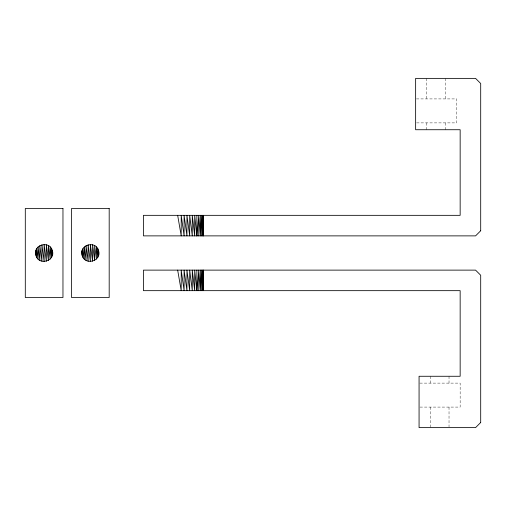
<?xml version="1.0" encoding="UTF-8"?>
<svg xmlns="http://www.w3.org/2000/svg" width="506" height="506" viewBox="0 0 506 506"><rect width="100%" height="100%" fill="white"/><g stroke="black" fill="none" stroke-linecap="round" stroke-linejoin="round"><path stroke-width="0.38" stroke-dasharray="2.53 1.9" d="M416.432 98.917L456.735 98.917L456.735 122.888L416.432 122.888M419.86 383.112L460.156 383.112L460.156 407.083L419.86 407.083M449.024 376.268L449.024 383.112M449.024 407.083L449.024 426.836M445.603 78.373L445.603 98.917M445.603 122.888L445.603 129.732M430.195 376.268L430.195 383.112M430.195 407.083L430.195 427.627M426.773 78.373L426.773 98.917M426.773 122.888L426.773 129.732"/><path stroke-width="0.76" d="M177.669 215.335L181.211 235.878L181.211 215.335L184.102 235.878L184.102 215.335L186.942 235.878L186.942 215.335L189.687 235.878L189.687 215.335L192.28 235.878L192.28 215.335L194.69 235.878L194.69 215.335L196.866 235.878L198.776 215.335L198.776 235.878L200.382 215.335L200.382 235.878L201.666 215.335L201.666 235.878L202.596 215.335L202.596 235.878L203.159 215.335L203.159 235.878L203.349 215.335L203.349 235.878M177.669 270.122L181.211 290.665L181.211 270.122L184.102 290.665L184.102 270.122L186.942 290.665L186.942 270.122L189.687 290.665L189.687 270.122L192.28 290.665L192.28 270.122L194.69 290.665L194.69 270.122L196.866 290.665L198.776 270.122L198.776 290.665L200.382 270.122L200.382 290.665L201.666 270.122L201.666 290.665L202.596 270.122L202.596 290.665L203.159 270.122L203.159 290.665L203.349 270.122L203.349 290.665M98.626 250.786C96.184 240.053 78.841 244.702 82.086 255.214C84.534 265.947 101.87 261.298 98.626 250.786L98.626 255.214L97.772 248.718L97.772 257.282L96.412 246.947L96.412 259.053L94.635 245.587L94.635 260.413L92.573 244.733L92.573 261.267L90.359 244.442L90.359 261.558L88.139 244.733L88.139 261.267L86.077 245.587L86.077 260.413L84.306 246.947L84.306 259.053L82.946 248.718L82.946 257.282L82.086 250.786L82.086 255.214M52.403 250.786C49.955 240.053 32.618 244.702 35.863 255.214C38.311 265.947 55.647 261.298 52.403 250.786L52.403 255.214L51.549 248.718L51.549 257.282L50.183 246.947L50.183 259.053L48.412 245.587L48.412 260.413L46.35 244.733L46.35 261.267L44.13 244.442L44.13 261.558L41.916 244.733L41.916 261.267L39.854 245.587L39.854 260.413L38.076 246.947L38.076 259.053L36.717 248.718L36.717 257.282L35.863 250.786L35.863 255.214M196.866 215.335L196.866 235.878M196.866 270.122L196.866 290.665M480.7 230.742L475.564 235.878L143.432 235.878L143.432 215.335L460.156 215.335L460.156 129.732L415.641 129.732L415.641 78.373L475.564 78.373L480.7 83.509L480.7 230.742M480.7 422.491L475.564 427.627L419.069 427.627L419.069 376.268L460.156 376.268L460.156 290.665L143.432 290.665L143.432 270.122L475.564 270.122L480.7 275.258L480.7 422.491M62.965 208.485L25.3 208.485L25.3 297.515L62.965 297.515L62.965 208.485M109.188 208.485L71.523 208.485L71.523 297.515L109.188 297.515L109.188 208.485"/></g></svg>
